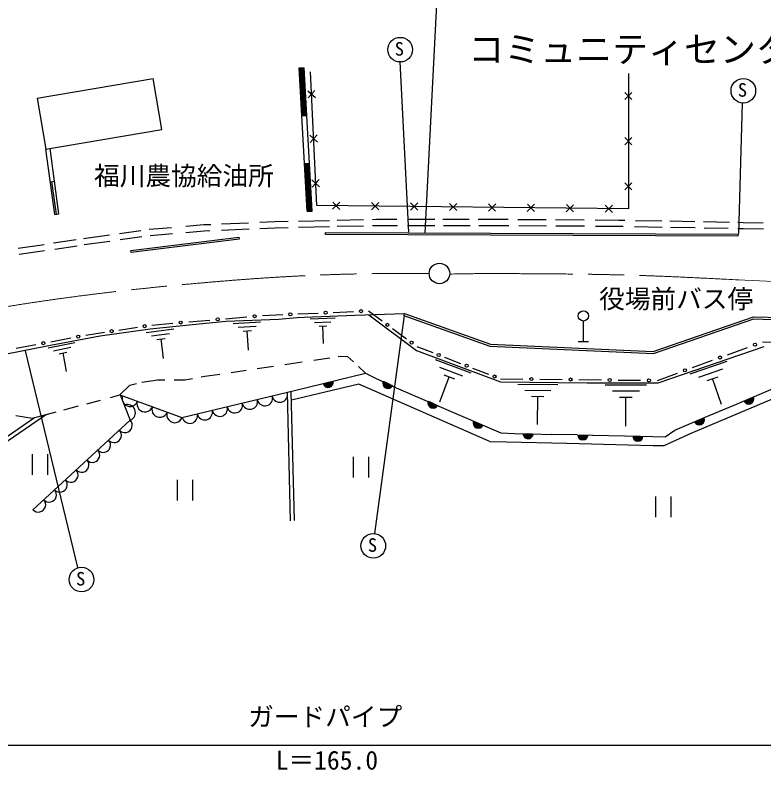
# Model space of a CAD drawing. Units: millimetres, scale not verified. Extents: x 40000 to 680000, y 20000 to 380000.
# Drawn here: x 147260 to 220184, y 245676 to 319235 of the extents above; entities that cross this region are included whole.
import ezdxf
from ezdxf.enums import TextEntityAlignment as Align

# ---------------------------------------------------------------- set-up
doc = ezdxf.new("R2010")
doc.units = ezdxf.units.MM
doc.header["$LTSCALE"] = 1000
doc.linetypes.add('CHAIN', pattern=[18.5, 12, -1.5, 3.5, -1.5])
for name, color, linetype, lineweight in [('M-BGD', 7, 'Continuous', 25), ('M-BMK', 2, 'CHAIN', 13), ('M-BMK-SRVR', 3, 'Continuous', 25), ('M-STR-HTXT', 7, 'Continuous', 13), ('M-STR-STR3', 7, 'Continuous', 25), ('M-STR-STRC', 7, 'Continuous', 25)]:
    doc.layers.add(name, color=color, linetype=linetype, lineweight=lineweight)
doc.styles.add('ＭＳ ゴシック', font='')
doc.styles.get('ＭＳ ゴシック').set_extended_font_data('MS Gothic')

msp = doc.modelspace()

# ---------------------------------------------------------------- linework, layer by layer
at = {"layer": 'M-BGD'}
for p, q in [((174923, 314082), (175422, 314109)), ((175481, 309442), (175223, 314098)), ((175531, 309444), (175273, 314101)), ((175581, 309447), (175323, 314104)), ((175631, 309450), (175373, 314107)), ((176199, 300140), (175422, 314109)), ((175699, 300112), (174923, 314082)), ((175232, 309428), (174973, 314084)), ((175282, 309431), (175023, 314087)), ((175332, 309433), (175073, 314090)), ((175382, 309436), (175123, 314093)), ((175432, 309439), (175173, 314096)), ((176644, 300676), (176026, 313699)), ((206982, 313554), (206982, 300349)), ((149419, 311155), (160697, 313062)), ((161540, 308076), (160697, 313062)), ((176465, 311899), (175792, 311159)), ((149419, 311155), (150262, 306169)), ((175759, 311865), (176499, 311192)), ((206629, 310999), (207336, 311706)), ((207336, 310999), (206629, 311706)), ((175182, 309425), (175681, 309453)), ((150262, 306169), (161540, 308076)), ((175965, 307524), (176705, 306851)), ((176671, 307558), (175998, 306818)), ((206629, 306598), (207336, 307305)), ((207336, 306598), (206629, 307305)), ((150262, 306169), (150658, 306223)), ((151128, 299799), (150262, 306169)), ((151524, 299853), (150658, 306223)), ((175441, 304768), (175940, 304796)), ((175749, 300115), (175491, 304771)), ((175799, 300117), (175540, 304774)), ((175849, 300120), (175590, 304777)), ((175899, 300123), (175640, 304780)), ((175949, 300126), (175690, 304782)), ((175999, 300128), (175740, 304785)), ((176049, 300131), (175790, 304788)), ((176099, 300134), (175840, 304791)), ((176149, 300137), (175890, 304793)), ((176171, 303183), (176911, 302510)), ((176877, 303217), (176205, 302477)), ((150695, 302984), (151091, 303038)), ((151276, 299819), (150843, 303004)), ((206629, 302196), (207336, 302903)), ((207336, 302196), (206629, 302903)), ((178183, 300306), (178897, 301006)), ((178190, 301013), (178890, 300299)), ((181975, 300265), (182690, 300965)), ((181983, 300972), (182682, 300258)), ((185767, 300224), (186482, 300924)), ((185775, 300931), (186474, 300217)), ((189560, 300183), (190274, 300883)), ((189567, 300890), (190267, 300176)), ((175699, 300112), (176199, 300140)), ((206982, 300349), (176644, 300676)), ((193352, 300142), (194067, 300842)), ((193360, 300850), (194059, 300135)), ((197144, 300102), (197859, 300801)), ((197152, 300809), (197851, 300094)), ((200936, 300061), (201651, 300760)), ((200944, 300768), (201644, 300053)), ((204729, 300020), (205443, 300719)), ((204736, 300727), (205436, 300012)), ((151128, 299799), (151524, 299853)), ((163879, 298662), (165642, 298812)), ((165642, 298812), (166307, 298841)), ((167352, 298886), (169977, 299000)), ((171078, 299048), (172553, 299112)), ((172553, 299112), (173859, 299142)), ((174856, 299165), (177876, 299233)), ((178628, 299251), (181196, 299309)), ((178629, 298650), (181195, 298709)), ((182056, 299328), (182455, 299337)), ((182056, 298728), (182462, 298737)), ((182455, 299337), (184439, 299337)), ((182462, 298737), (184485, 298737)), ((185484, 298737), (188127, 298737)), ((185499, 299337), (188127, 299337)), ((188927, 299337), (191493, 299337)), ((188973, 298737), (191570, 298737)), ((192354, 299337), (194900, 299337)), ((192431, 298737), (194898, 298737)), ((194898, 298737), (195336, 298735)), ((194900, 299337), (195290, 299335)), ((196227, 299329), (198993, 299310)), ((196304, 298728), (199009, 298710)), ((199885, 299304), (202682, 299285)), ((199931, 298704), (202698, 298685)), ((203758, 299278), (206069, 299263)), ((203774, 298678), (206061, 298663)), ((206061, 298663), (206493, 298655)), ((206069, 299263), (206632, 299252)), ((207693, 299232), (210260, 299185)), ((211029, 299170), (213457, 299125)), ((214316, 299109), (216823, 299063)), ((217652, 299047), (218173, 299038)), ((218173, 299038), (220126, 298993)), ((157422, 297952), (159507, 298244)), ((160331, 298360), (162496, 298544)), ((160399, 297764), (162596, 297951)), ((163902, 298062), (165680, 298213)), ((165680, 298213), (166225, 298237)), ((167366, 298286), (170046, 298403)), ((171105, 298449), (172573, 298513)), ((172573, 298513), (173851, 298542)), ((174847, 298564), (177877, 298633)), ((177496, 297839), (177497, 298039)), ((177497, 298039), (217662, 297886)), ((207584, 298634), (210290, 298584)), ((211074, 298569), (213487, 298525)), ((214378, 298508), (216700, 298465)), ((217654, 298447), (218160, 298438)), ((218160, 298438), (220157, 298393)), ((150993, 297025), (153200, 297353)), ((153907, 297458), (156449, 297815)), ((153993, 296865), (156490, 297215)), ((157492, 297356), (159602, 297652)), ((158546, 296297), (169057, 297607)), ((169082, 297408), (158571, 296098)), ((169057, 297607), (169082, 297408)), ((217661, 297686), (177496, 297839)), ((217662, 297886), (217661, 297686)), ((147573, 296517), (150082, 296890)), ((151139, 296440), (153299, 296761)), ((147661, 295924), (150118, 296289)), ((158571, 296098), (158546, 296297)), ((171355, 289955), (173321, 290043)), ((174795, 290109), (176761, 290198)), ((175407, 289811), (180361, 289985)), ((178235, 290264), (180201, 290352)), ((180361, 289985), (185191, 290154)), ((181676, 290419), (183017, 289425)), ((181694, 290031), (186358, 286561)), ((185124, 289966), (185191, 290154)), ((185124, 289966), (193508, 286957)), ((185191, 290154), (193547, 287155)), ((209416, 286443), (219182, 289840)), ((219182, 289840), (228572, 289529)), ((160570, 289027), (162625, 289204)), ((164165, 289336), (166219, 289513)), ((164534, 289087), (167826, 289399)), ((167760, 289645), (169814, 289822)), ((167826, 289399), (172921, 289607)), ((168485, 289181), (171165, 289351)), ((172921, 289607), (174714, 289769)), ((174714, 289769), (175407, 289811)), ((175985, 289631), (178425, 289721)), ((176425, 289281), (178015, 289341)), ((202601, 287417), (202601, 289417)), ((209446, 286242), (219213, 289639)), ((219213, 289639), (228565, 289329)), ((155558, 287978), (160410, 288671)), ((157352, 288534), (159191, 288816)), ((160015, 288311), (162725, 288661)), ((160410, 288671), (164534, 289087)), ((168985, 288811), (170725, 288921)), ((169475, 288441), (170275, 288491)), ((169995, 286591), (169875, 288471)), ((176865, 288931), (177605, 288951)), ((177295, 287231), (177235, 288941)), ((184024, 288679), (185366, 287685)), ((150706, 287077), (155558, 287978)), ((150743, 287404), (152681, 287768)), ((154134, 288041), (155973, 288323)), ((160545, 287971), (162305, 288201)), ((161065, 287621), (161875, 287731)), ((161715, 285781), (161475, 287681)), ((145750, 286107), (150706, 287077)), ((147351, 286766), (149289, 287130)), ((150475, 286821), (153065, 287331)), ((186372, 286940), (187927, 286340)), ((193508, 286957), (209446, 286242)), ((193547, 287155), (209416, 286443)), ((202101, 287417), (203101, 287417)), ((209887, 283411), (220210, 286939)), ((220049, 287384), (222059, 287351)), ((151005, 286531), (152685, 286861)), ((151535, 286231), (152305, 286381)), ((152275, 284491), (151925, 286311)), ((186358, 286561), (194517, 283498)), ((216635, 286134), (218586, 286849)), ((173544, 285193), (175227, 285442)), ((176344, 285608), (177912, 285841)), ((178718, 285960), (178934, 285992)), ((178934, 285992), (179621, 285978)), ((179621, 285978), (180203, 285434)), ((188185, 285661), (191645, 284361)), ((189094, 285890), (190649, 285290)), ((213015, 284271), (216615, 285501)), ((213220, 284885), (215172, 285599)), ((170838, 284791), (172434, 285028)), ((180688, 284981), (181388, 284327)), ((188595, 284921), (190845, 284071)), ((191816, 284839), (193371, 284239)), ((213835, 283951), (216175, 284751)), ((165373, 283971), (165743, 284035)), ((165743, 284035), (167187, 284249)), ((168312, 284416), (169777, 284633)), ((174469, 282652), (181388, 284327)), ((181388, 284327), (183696, 283202)), ((188615, 281551), (189525, 283981)), ((189005, 284171), (190045, 283781)), ((209806, 283635), (211757, 284349)), ((214645, 283621), (215725, 283991)), ((158439, 283173), (159083, 283328)), ((159593, 283451), (161112, 283699)), ((161112, 283699), (161837, 283699)), ((162750, 283699), (163785, 283699)), ((163785, 283699), (164539, 283828)), ((180731, 283261), (174163, 281723)), ((193557, 277651), (180731, 283261)), ((194517, 283498), (202970, 283411)), ((194538, 283789), (196719, 283767)), ((196215, 283281), (200125, 283241)), ((198355, 283751), (200536, 283729)), ((202172, 283712), (204353, 283690)), ((202970, 283411), (209887, 283411)), ((204715, 283211), (208765, 283211)), ((205989, 283673), (208170, 283651)), ((216045, 281281), (215185, 283811)), ((157451, 282217), (158439, 283173)), ((163488, 280009), (174469, 282652)), ((173770, 282484), (174039, 269951)), ((174115, 282567), (174426, 269972)), ((183696, 283202), (194550, 278513)), ((196895, 282691), (199435, 282661)), ((205425, 282611), (208055, 282611)), ((217514, 281318), (221094, 282837)), ((156553, 281977), (157470, 282222)), ((157470, 282222), (163488, 280009)), ((157496, 282213), (158480, 279751)), ((197565, 282091), (198745, 282081)), ((198125, 279351), (198155, 282091)), ((206125, 282001), (207345, 282001)), ((206735, 279161), (206735, 282001)), ((220977, 281800), (214311, 278984)), ((152017, 280766), (153418, 281140)), ((154234, 281358), (155576, 281716)), ((214473, 280041), (217514, 281318)), ((150303, 280308), (144381, 276237)), ((148938, 279944), (151251, 280562)), ((149139, 279998), (144030, 276463)), ((147342, 280203), (148938, 279944)), ((158480, 279751), (148981, 271026)), ((211496, 278790), (214473, 280041)), ((210576, 278148), (211496, 278790)), ((214311, 278984), (213059, 278455)), ((194550, 278513), (195911, 278473)), ((195911, 278473), (197621, 278422)), ((197621, 278422), (199473, 278367)), ((201997, 278317), (199473, 278367)), ((201997, 278317), (208139, 278196)), ((208139, 278196), (210576, 278148)), ((213059, 278455), (210429, 277242)), ((195108, 277613), (193557, 277651)), ((200998, 277471), (195108, 277613)), ((206966, 277326), (200998, 277471)), ((209406, 277267), (206966, 277326)), ((210429, 277242), (209406, 277267)), ((148909, 276435), (148909, 274435)), ((150409, 276435), (150409, 274435)), ((180172, 276177), (180172, 274177)), ((181672, 276177), (181672, 274177)), ((163028, 273946), (163028, 271946)), ((164528, 273946), (164528, 271946)), ((209631, 272315), (209631, 270315)), ((211131, 272315), (211131, 270315))]:
    msp.add_line(p, q, dxfattribs=at)
for centre, radius in [((170585, 289888), 150), ((174058, 290076), 150), ((177498, 290231), 150), ((180938, 290385), 150), ((202601, 289917), 500), ((163395, 289270), 150), ((166990, 289579), 150), ((183521, 289052), 150), ((156663, 288429), 150), ((159881, 288921), 150), ((153408, 287905), 150), ((150016, 287267), 150), ((185869, 287312), 150), ((219318, 287116), 150), ((188511, 286115), 150), ((215903, 285867), 150), ((191233, 285065), 150), ((212489, 284617), 150), ((193954, 284014), 150), ((197537, 283759), 150), ((201354, 283720), 150), ((205171, 283682), 150), ((208988, 283643), 150)]:
    msp.add_circle(centre, radius, dxfattribs=at)
for centre, radius, start, end in [((177752, 283447), 500, 193.60567, 13.60567), ((177752, 283447), 500, 193.60567, 13.60567), ((177752, 283447), 450, 193.60567, 13.60567), ((177752, 283447), 400, 193.60567, 13.60567), ((177752, 283447), 350, 193.60567, 13.60567), ((177752, 283447), 300, 193.60567, 13.60567), ((177752, 283447), 250, 193.60567, 13.60567), ((177752, 283447), 200, 193.60567, 13.60567), ((177752, 283447), 150, 193.60567, 13.60567), ((177752, 283447), 100, 193.60567, 13.60567), ((177752, 283447), 50, 193.60567, 13.60567), ((183582, 283358), 500, 156.16745, 336.16745), ((183582, 283358), 500, 156.16745, 336.16745), ((183582, 283358), 450, 156.16745, 336.16745), ((183582, 283358), 400, 156.16745, 336.16745), ((183582, 283358), 350, 156.16745, 336.16745), ((183582, 283358), 300, 156.16745, 336.16745), ((183582, 283358), 250, 156.16745, 336.16745), ((183582, 283358), 200, 156.16745, 336.16745), ((183582, 283358), 150, 156.16745, 336.16745), ((183582, 283358), 100, 156.16745, 336.16745), ((183582, 283358), 50, 156.16745, 336.16745), ((158443, 281868), 774, 160.07344, 340.07344), ((170117, 281566), 751, 193.21368, 13.21368), ((171579, 281909), 751, 193.21368, 13.21368), ((173041, 282252), 751, 193.21368, 13.21368), ((218694, 281825), 500, 202.86094, 22.86094), ((218694, 281825), 500, 202.86094, 22.86094), ((218694, 281825), 450, 202.86094, 22.86094), ((218694, 281825), 400, 202.86094, 22.86094), ((218694, 281825), 350, 202.86094, 22.86094), ((218694, 281825), 300, 202.86094, 22.86094), ((218694, 281825), 250, 202.86094, 22.86094), ((218694, 281825), 200, 202.86094, 22.86094), ((218694, 281825), 150, 202.86094, 22.86094), ((218694, 281825), 100, 202.86094, 22.86094), ((218694, 281825), 50, 202.86094, 22.86094), ((158182, 280488), 798, 291.53866, 111.53866), ((159899, 281340), 774, 160.07344, 340.07344), ((161355, 280813), 774, 160.07344, 340.07344), ((167193, 280879), 751, 193.21368, 13.21368), ((168655, 281222), 751, 193.21368, 13.21368), ((187969, 281420), 500, 156.16745, 336.16745), ((187969, 281420), 500, 156.16745, 336.16745), ((187969, 281420), 450, 156.16745, 336.16745), ((187969, 281420), 400, 156.16745, 336.16745), ((187969, 281420), 350, 156.16745, 336.16745), ((187969, 281420), 300, 156.16745, 336.16745), ((187969, 281420), 250, 156.16745, 336.16745), ((187969, 281420), 200, 156.16745, 336.16745), ((187969, 281420), 150, 156.16745, 336.16745), ((187969, 281420), 100, 156.16745, 336.16745), ((187969, 281420), 50, 156.16745, 336.16745), ((162811, 280285), 774, 160.07344, 340.07344), ((164270, 280193), 751, 193.21368, 13.21368), ((165731, 280536), 751, 193.21368, 13.21368), ((157948, 279262), 715, 222.56909, 42.56909), ((192357, 279482), 500, 156.16745, 336.16745), ((192357, 279482), 500, 156.16745, 336.16745), ((192357, 279482), 450, 156.16745, 336.16745), ((192357, 279482), 400, 156.16745, 336.16745), ((192357, 279482), 350, 156.16745, 336.16745), ((192357, 279482), 300, 156.16745, 336.16745), ((192357, 279482), 250, 156.16745, 336.16745), ((192357, 279482), 200, 156.16745, 336.16745), ((192357, 279482), 150, 156.16745, 336.16745), ((213895, 279802), 500, 202.86094, 22.86094), ((213895, 279802), 500, 202.86094, 22.86094), ((213895, 279802), 450, 202.86094, 22.86094), ((213895, 279802), 400, 202.86094, 22.86094), ((213895, 279802), 350, 202.86094, 22.86094), ((213895, 279802), 300, 202.86094, 22.86094), ((213895, 279802), 250, 202.86094, 22.86094), ((213895, 279802), 200, 202.86094, 22.86094), ((213895, 279802), 150, 202.86094, 22.86094), ((213895, 279802), 100, 202.86094, 22.86094), ((213895, 279802), 50, 202.86094, 22.86094), ((192357, 279482), 100, 156.16745, 336.16745), ((192357, 279482), 50, 156.16745, 336.16745), ((156895, 278295), 715, 222.56909, 42.56909), ((197221, 278452), 500, 178.69449, 358.69449), ((197221, 278452), 500, 178.69449, 358.69449), ((197221, 278452), 450, 178.69449, 358.69449), ((197221, 278452), 400, 178.69449, 358.69449), ((197221, 278452), 350, 178.69449, 358.69449), ((197221, 278452), 300, 178.69449, 358.69449), ((197221, 278452), 250, 178.69449, 358.69449), ((197221, 278452), 200, 178.69449, 358.69449), ((197221, 278452), 150, 178.69449, 358.69449), ((197221, 278452), 100, 178.69449, 358.69449), ((197221, 278452), 50, 178.69449, 358.69449), ((202563, 278330), 500, 178.69449, 358.69449), ((202563, 278330), 500, 178.69449, 358.69449), ((202563, 278330), 450, 178.69449, 358.69449), ((202563, 278330), 400, 178.69449, 358.69449), ((202563, 278330), 350, 178.69449, 358.69449), ((202563, 278330), 300, 178.69449, 358.69449), ((202563, 278330), 250, 178.69449, 358.69449), ((202563, 278330), 200, 178.69449, 358.69449), ((202563, 278330), 150, 178.69449, 358.69449), ((202563, 278330), 100, 178.69449, 358.69449), ((202563, 278330), 50, 178.69449, 358.69449), ((207905, 278209), 500, 178.69449, 358.69449), ((207905, 278209), 500, 178.69449, 358.69449), ((207905, 278209), 450, 178.69449, 358.69449), ((207905, 278209), 400, 178.69449, 358.69449), ((207905, 278209), 350, 178.69449, 358.69449), ((207905, 278209), 300, 178.69449, 358.69449), ((207905, 278209), 250, 178.69449, 358.69449), ((207905, 278209), 200, 178.69449, 358.69449), ((207905, 278209), 150, 178.69449, 358.69449), ((207905, 278209), 100, 178.69449, 358.69449), ((207905, 278209), 50, 178.69449, 358.69449), ((155842, 277327), 715, 222.56909, 42.56909), ((154789, 276360), 715, 222.56909, 42.56909), ((153735, 275392), 715, 222.56909, 42.56909), ((152682, 274425), 715, 222.56909, 42.56909), ((151629, 273458), 715, 222.56909, 42.56909), ((150576, 272490), 715, 222.56909, 42.56909), ((149523, 271523), 715, 222.56909, 42.56909)]:
    msp.add_arc(centre, radius, start, end, dxfattribs=at)
at = {"layer": 'M-BMK'}
msp.add_line((218339, 293392), (287491, 290698), dxfattribs=at)
for points, knots in [([(91459, 277109), (95563, 278567), (99667, 280025), (103812, 281365), (107376, 282517), (110971, 283581), (114599, 284506), (119733, 285814), (124935, 286841), (130139, 287854), (137309, 289248), (144485, 290613), (151714, 291615), (156299, 292250), (160905, 292739), (165518, 293144), (169192, 293466), (172870, 293735), (176554, 293888), (179885, 294026), (183221, 294069), (186556, 294056), (186693, 294056), (186830, 294055), (186967, 294055), (187178, 294056), (187389, 294058), (187599, 294061)], [0, 0, 0, 0, 1, 1, 1, 2, 2, 2, 3, 3, 3, 4, 4, 4, 5, 5, 5, 6, 6, 6, 7, 7, 7, 8, 8, 8, 9, 9, 9, 9]), ([(189576, 293996), (190865, 294020), (192155, 294045), (193444, 294047), (194074, 294048), (194703, 294044), (195332, 294041), (195961, 294038), (196590, 294036), (197220, 294033), (200995, 294015), (204771, 293973), (208544, 293847), (211810, 293737), (215075, 293564), (218339, 293392)], [0, 0, 0, 0, 1, 1, 1, 2, 2, 2, 3, 3, 3, 4, 4, 4, 5, 5, 5, 5])]:
    msp.add_open_spline(points, degree=3, knots=knots, dxfattribs=at)
at = {"layer": 'M-BMK-SRVR'}
msp.add_circle((188585, 294055), 1000, dxfattribs=at)
at = {"layer": 'M-STR-STR3'}
msp.add_line((91633, 248075), (252646, 248075), dxfattribs=at)
at = {"layer": 'M-STR-STRC'}
for p, q in [((188762, 329052), (187147, 298002)), ((184721, 314675), (185566, 298092)), ((218079, 310659), (217702, 297964)), ((182289, 268718), (185198, 289947)), ((153371, 265391), (148257, 286516))]:
    msp.add_line(p, q, dxfattribs=at)
for centre in [(184762, 315867), (218180, 311863), (182145, 267512), (153728, 264227)]:
    msp.add_circle(centre, 1200, dxfattribs=at)

# ---------------------------------------------------------------- texts
at = {"layer": 'M-STR-HTXT', "style": 'ＭＳ ゴシック'}
for s, height, p in [('コミュニティセンター', 2566, (191402, 315909)), ('福川農協給油所', 1833, (154949, 303578)), ('役場前バス停', 1833, (204140, 291579))]:
    msp.add_text(s, height=height, dxfattribs=at).set_placement(p, align=Align.MIDDLE_LEFT)
at = {"layer": 'M-STR-STR3', "style": 'ＭＳ ゴシック'}
for s, p in [('ガードパイプ', (169955, 249395)), ('L＝165.0', (172632, 245156))]:
    msp.add_text(s, height=1833, dxfattribs=at).set_placement(p, align=Align.BOTTOM_LEFT)
at = {"layer": 'M-STR-STRC', "style": 'ＭＳ ゴシック'}
for p in [(184231, 314888), (217649, 310885), (181614, 266534), (153198, 263249)]:
    msp.add_text('S', height=1320, dxfattribs=at).set_placement(p, align=Align.BOTTOM_LEFT)

doc.saveas('drawing.dxf')
